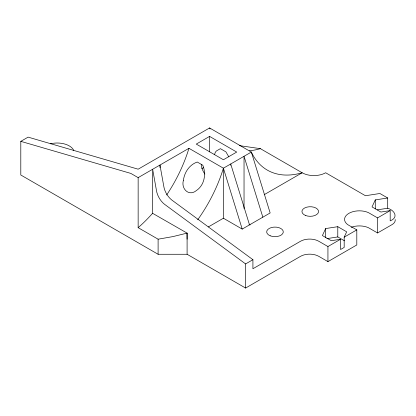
<?xml version="1.0" encoding="UTF-8"?>
<svg xmlns="http://www.w3.org/2000/svg" width="416" height="416" viewBox="0 0 416 416"><rect width="100%" height="100%" fill="white"/><g stroke="black" fill="none" stroke-linecap="round" stroke-linejoin="round"><path stroke-width="0.62" d="M152.584 213.299L187.096 233.116L172.832 236.616L158.106 239.19L138.148 227.672A106.122 61.272 -60 0 0 152.584 213.299L152.646 169.27L156.426 190.299A14.035 8.102 60 0 0 164.476 204.246L245.601 263.921L245.601 288.049L300.513 256.344A12.927 7.462 0 0 1 318.796 256.344L327.938 261.622L356.803 244.962L356.803 229.882L347.662 224.604A14.799 8.544 0 0 1 348.899 213.33A14.799 8.544 0 0 1 368.425 212.612L377.567 217.89L390.187 210.605L390.187 220.86C398.798 217.563 394.696 210.33 387.696 208.244L377.198 209.867M325.655 228.561L322.405 235.565L331.287 240.692L340.564 239.257L340.564 249.512L344.183 247.421L344.183 237.167L346.668 231.811L337.787 226.684L325.655 228.561L325.655 237.531M387.696 208.244L387.696 197.99L375.279 199.909L372.029 206.913L380.91 212.04L390.187 210.605M245.601 288.049L187.096 254.27L158.106 254.27L20.8 175.001L20.8 141.352L28.111 137.129L138.148 169.192L209.586 127.951L251.347 152.064A106.122 61.272 -60 0 0 302.151 172.765A16.619 9.594 0 0 0 325.655 172.765L365.435 195.733L379.896 193.497L387.696 197.99M20.8 141.352L130.837 173.415L138.148 177.637L188.952 148.309L223.402 168.199L242.206 229.091L270.156 212.956L251.347 152.064L223.402 168.199A106.122 61.272 -60 0 1 197.694 219.783M209.586 136.396L196.264 144.087L223.402 159.754L236.72 152.064L209.586 136.396L209.586 151.866M201.812 168.6L203.481 167.638M208.348 226.923L223.402 218.234L242.206 229.091M264.186 194.683L302.151 172.765L260.385 148.658L239.424 145.631M245.601 263.921L252.918 259.698L171.792 200.023A14.035 8.102 60 0 1 163.743 186.077L159.957 165.048L159.957 167.622M252.918 259.698L252.918 268.746L300.513 241.264A12.927 7.462 0 0 1 318.796 241.264L327.938 246.542L340.564 239.257M344.183 237.167L356.803 229.882M351.192 227.328A14.799 8.544 0 0 1 368.425 227.692L377.567 232.97L391.997 224.64A11.081 6.396 0 0 0 395.2 219.56M326.934 238.618L337.787 236.938L344.448 240.786M249.012 224.271L250.12 224.91M228.8 156.842L225.924 151.866L220.381 148.668L216.549 150.878A12.189 7.036 60 0 0 214.666 154.461M262.839 217.178L244.036 156.286L244.036 208.504M249.522 224.869L230.714 163.977L230.714 165.266M187.034 233.189L187.096 239.19M377.567 217.89L377.567 232.97M375.279 199.909L375.279 208.884M337.787 226.684L337.787 236.938M327.938 246.542L327.938 261.622M223.402 168.199L223.402 218.234M187.096 233.116L187.096 254.27M158.106 239.19L158.106 254.27M138.148 177.637L138.148 227.672M188.952 148.309A106.122 61.272 -60 0 1 166.66 194.964M260.385 148.658A106.122 61.272 -60 0 1 249.454 150.753M210.096 129.012A106.122 61.272 -60 0 1 209.586 127.951M50.497 143.79A17.103 9.875 0 0 1 73.705 150.322M204.89 174.075A12.189 7.036 60 0 1 201.23 164.388M183.388 180.404C180.924 188.703 188.817 196.851 196.394 190.559C204.532 185.078 206.419 173.961 202.79 165.22L197.246 162.022C189.327 164.783 184.413 172.38 183.388 180.404M270.218 235.81A8.31 4.8 0 0 0 283.265 232.294A8.31 4.8 0 0 0 271.471 227.531A8.31 4.8 0 0 0 270.218 235.81M305.479 215.452A8.31 4.8 0 0 0 318.526 211.942A8.31 4.8 0 0 0 306.732 207.173A8.31 4.8 0 0 0 305.479 215.452"/></g></svg>
